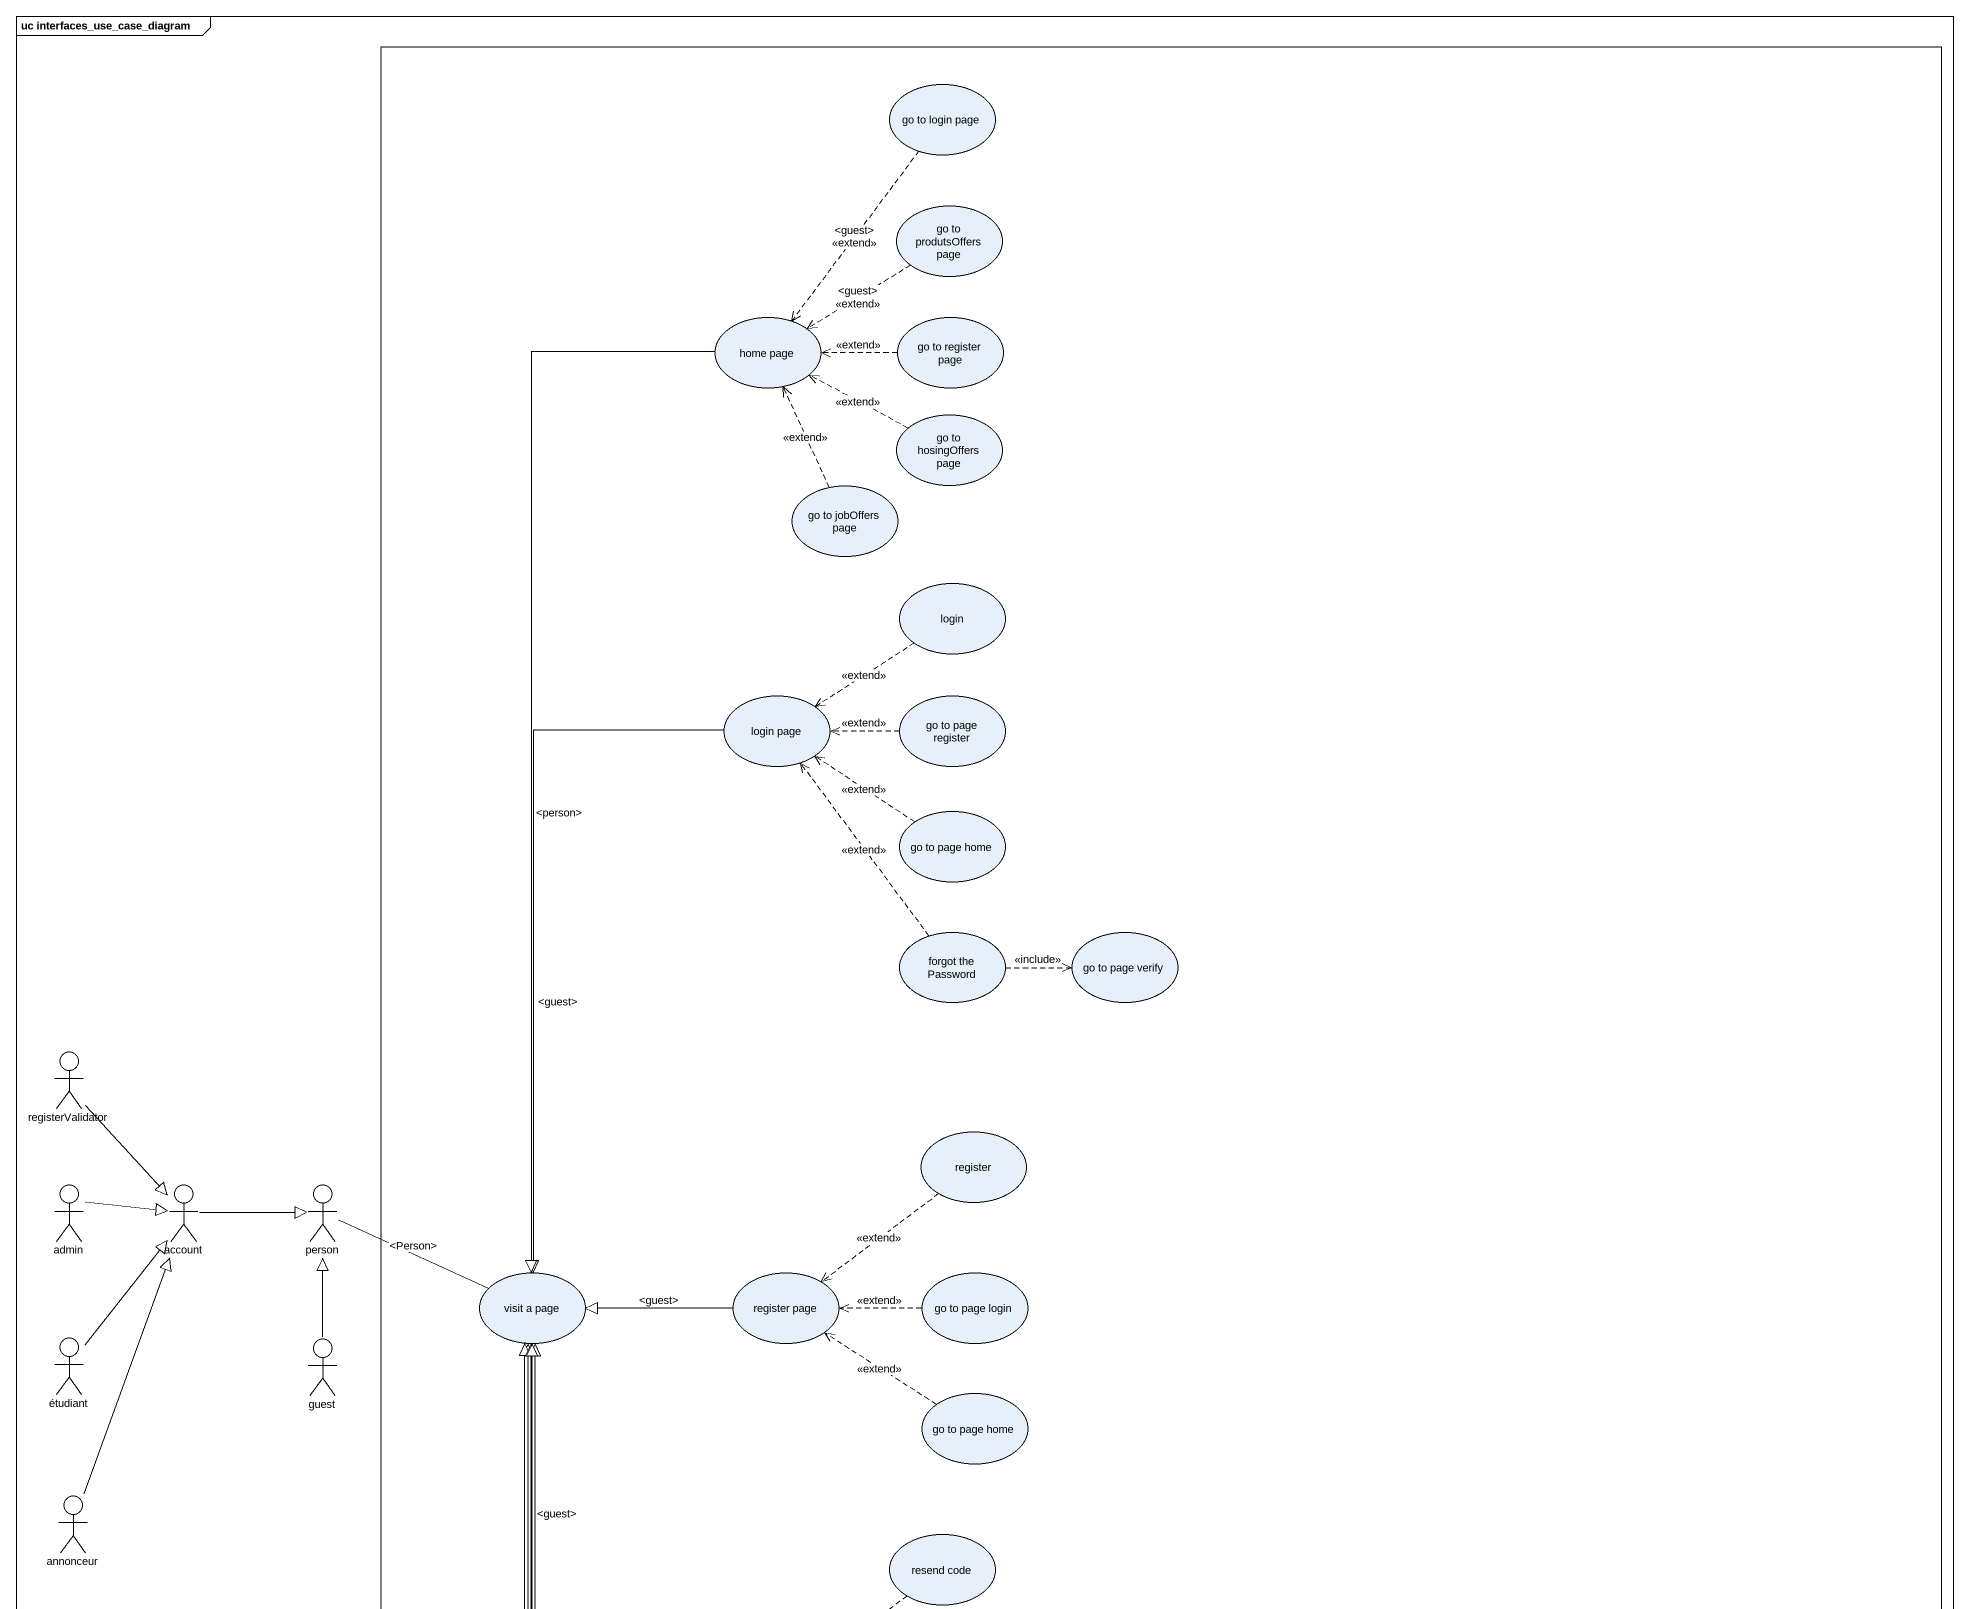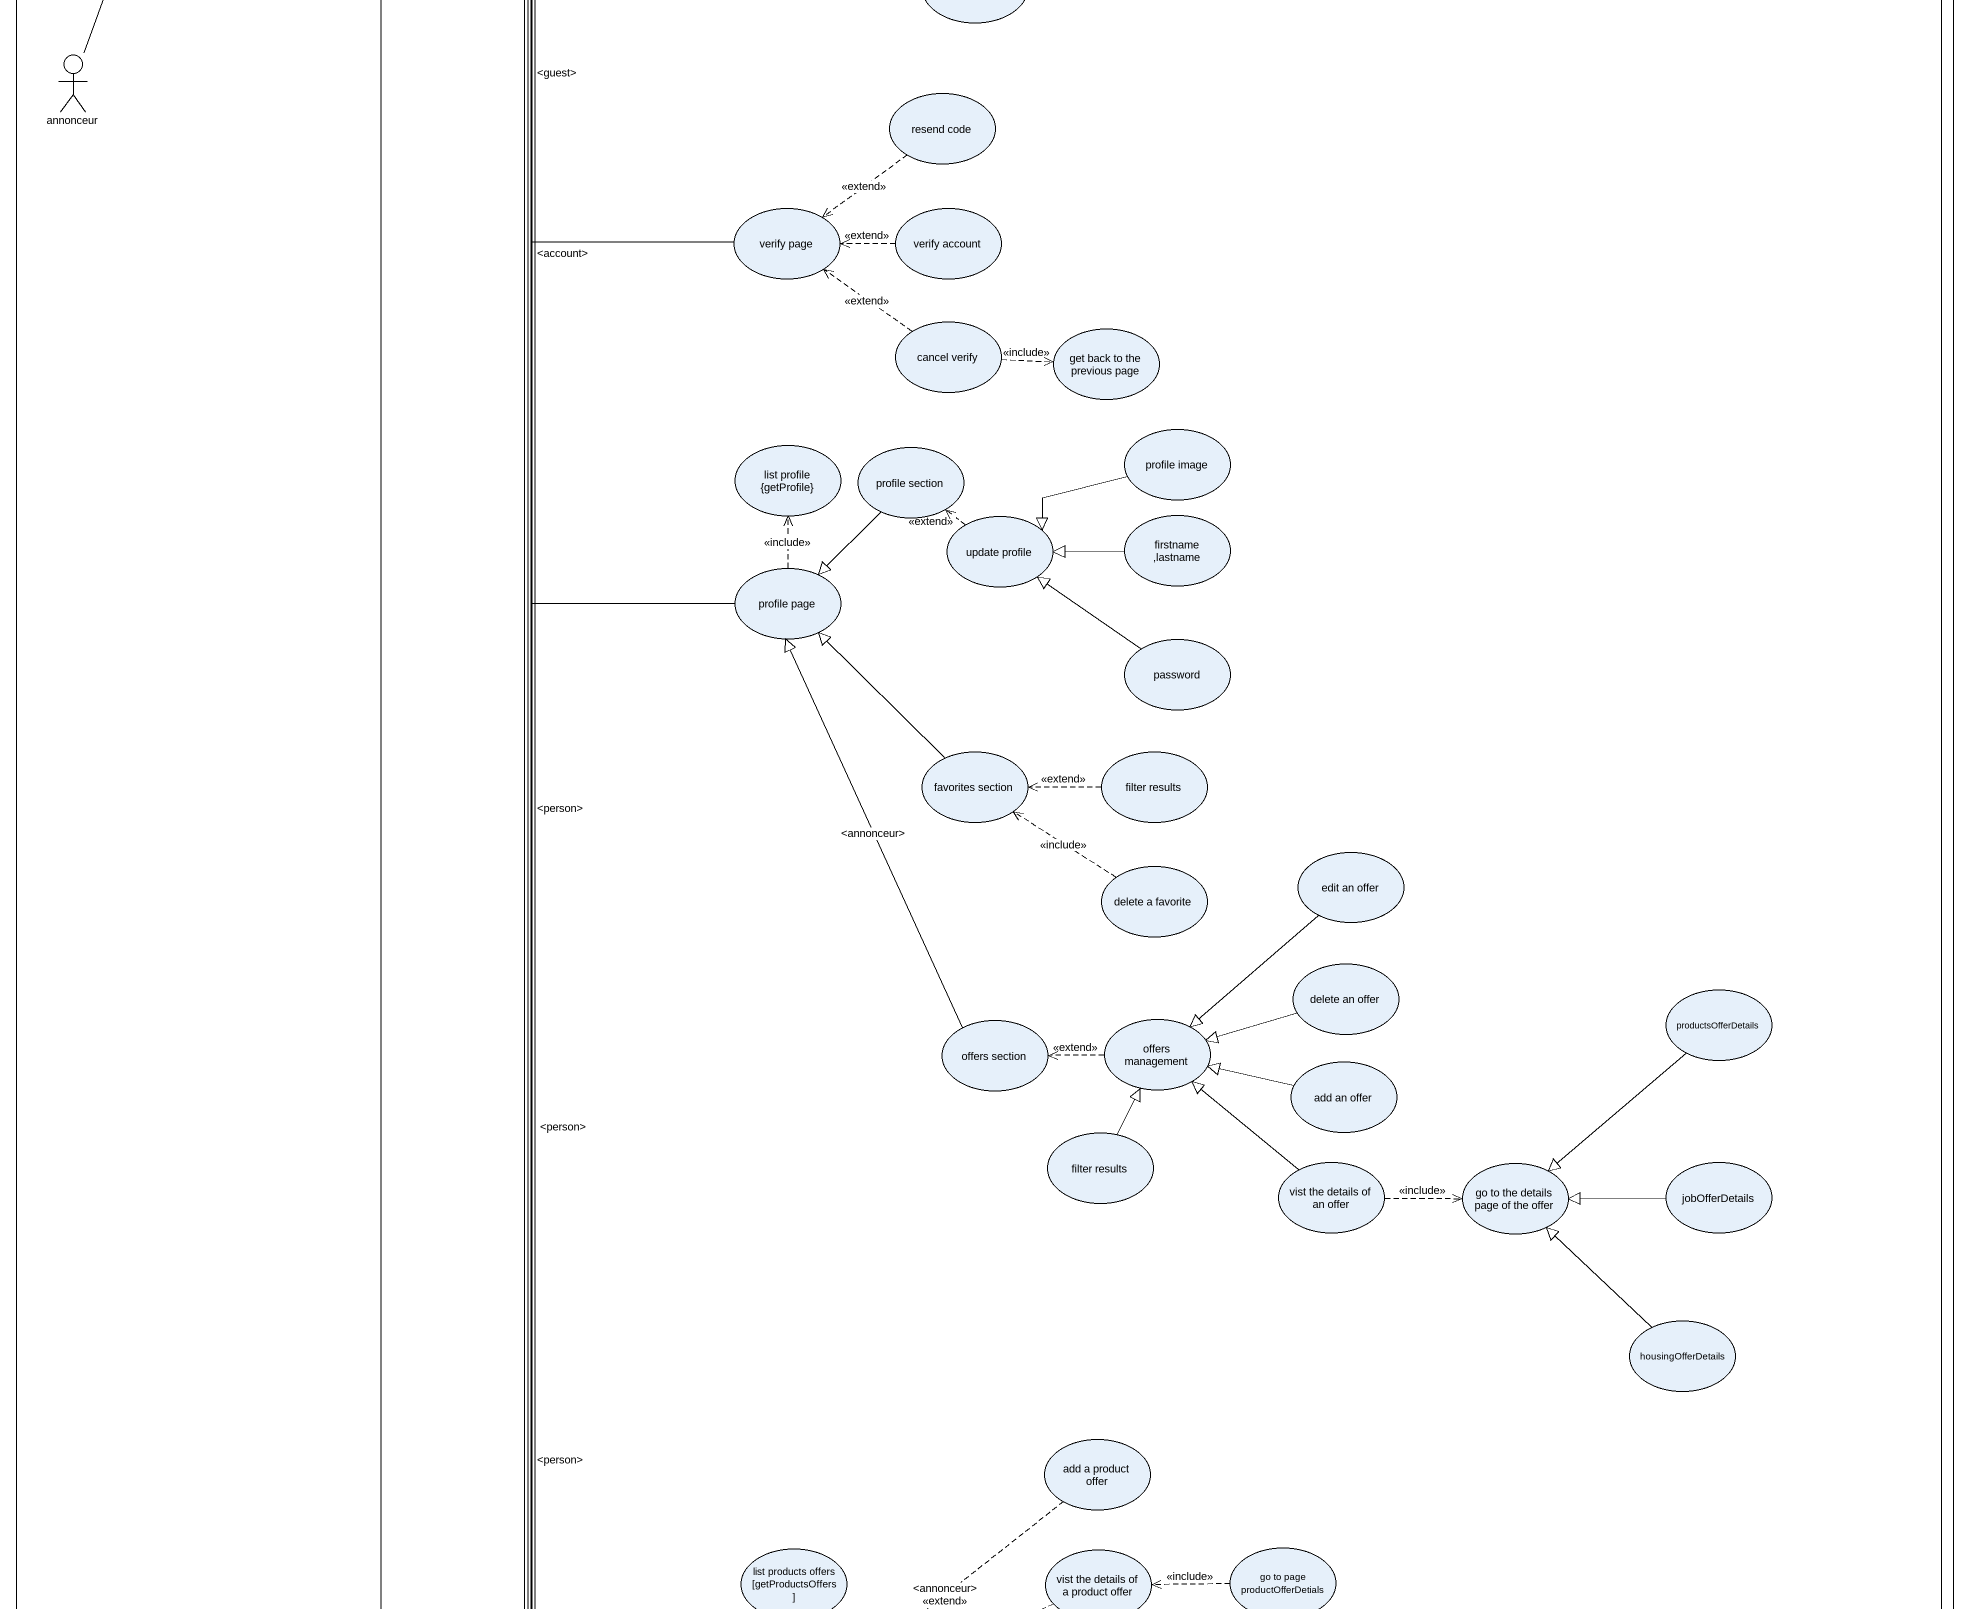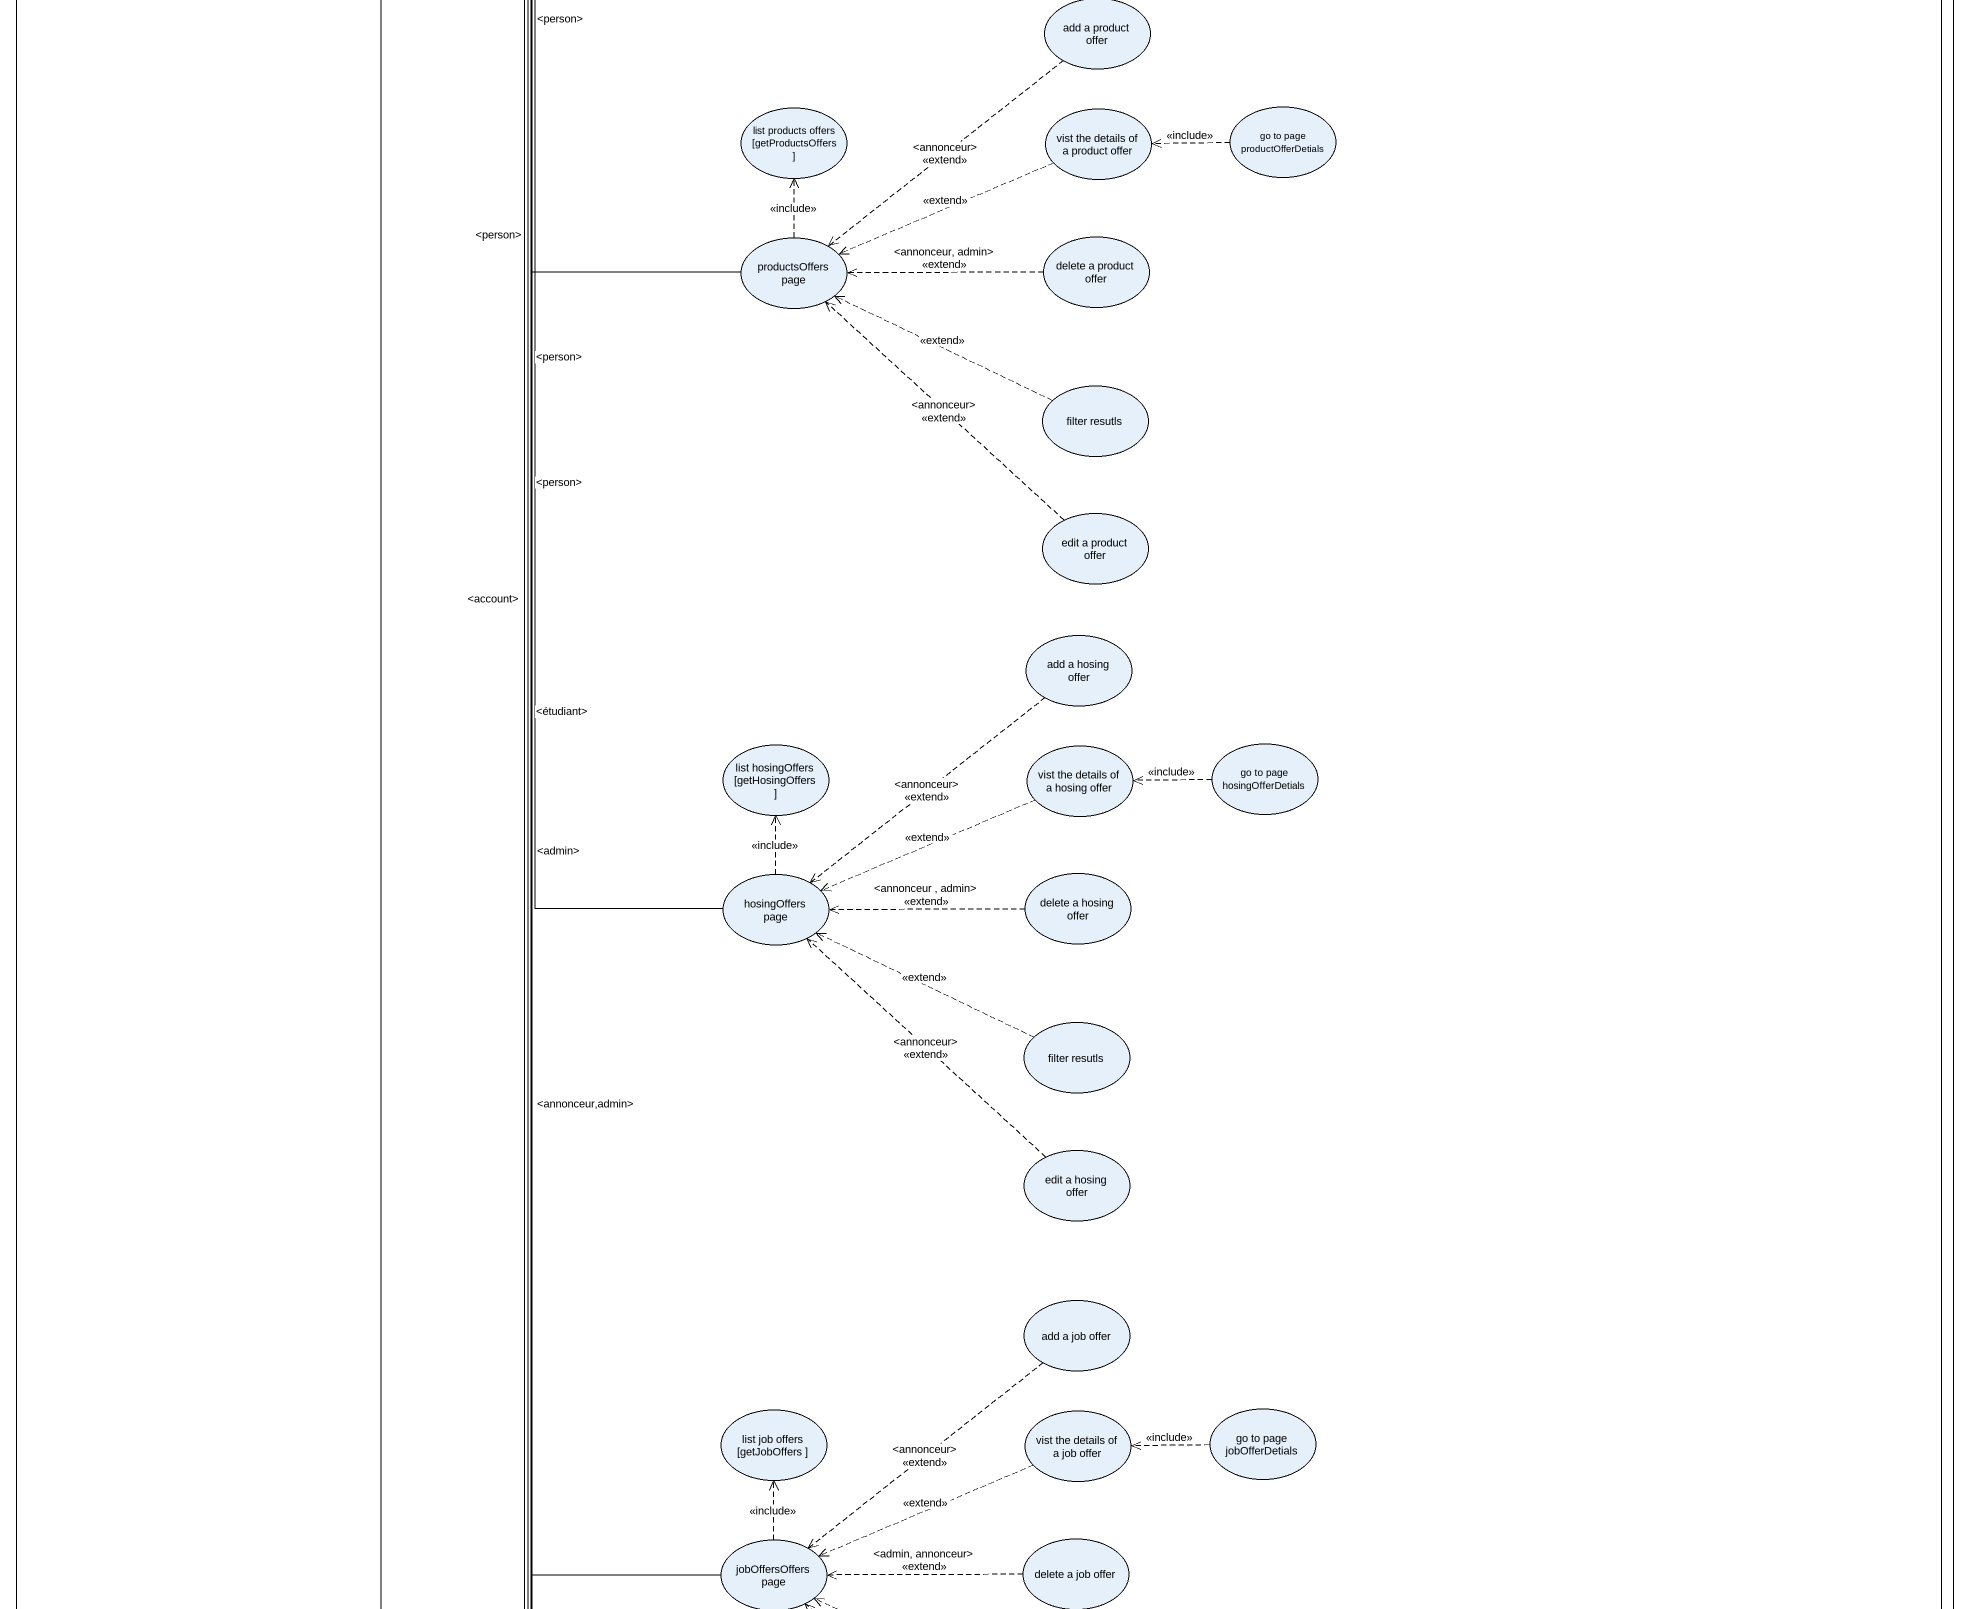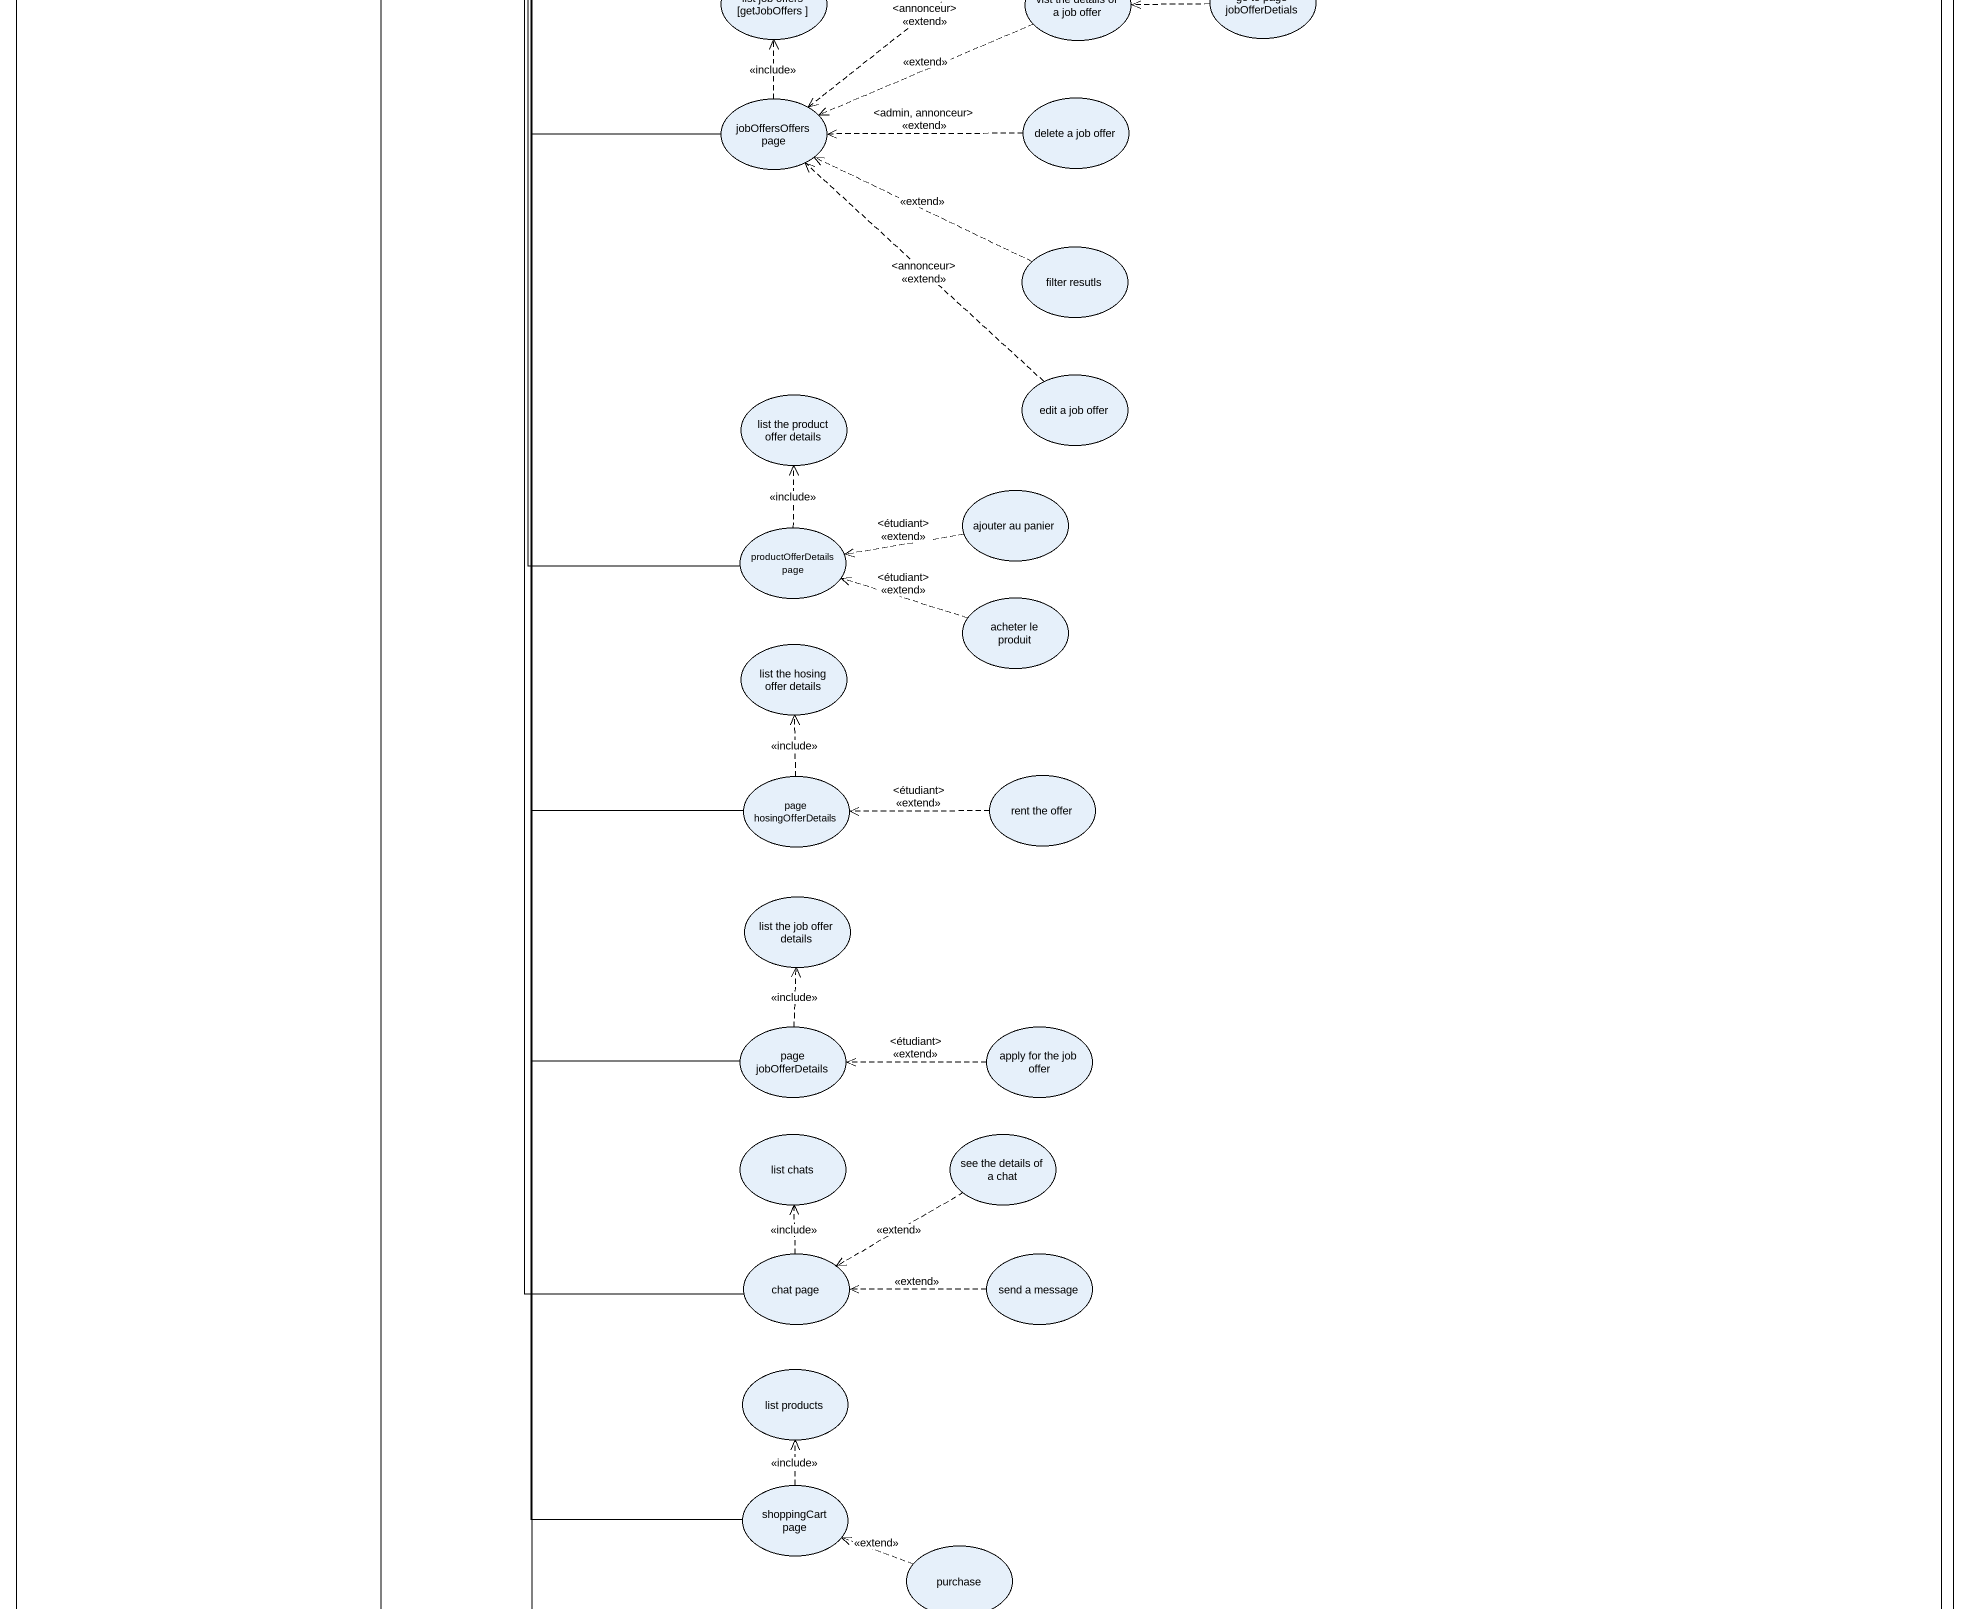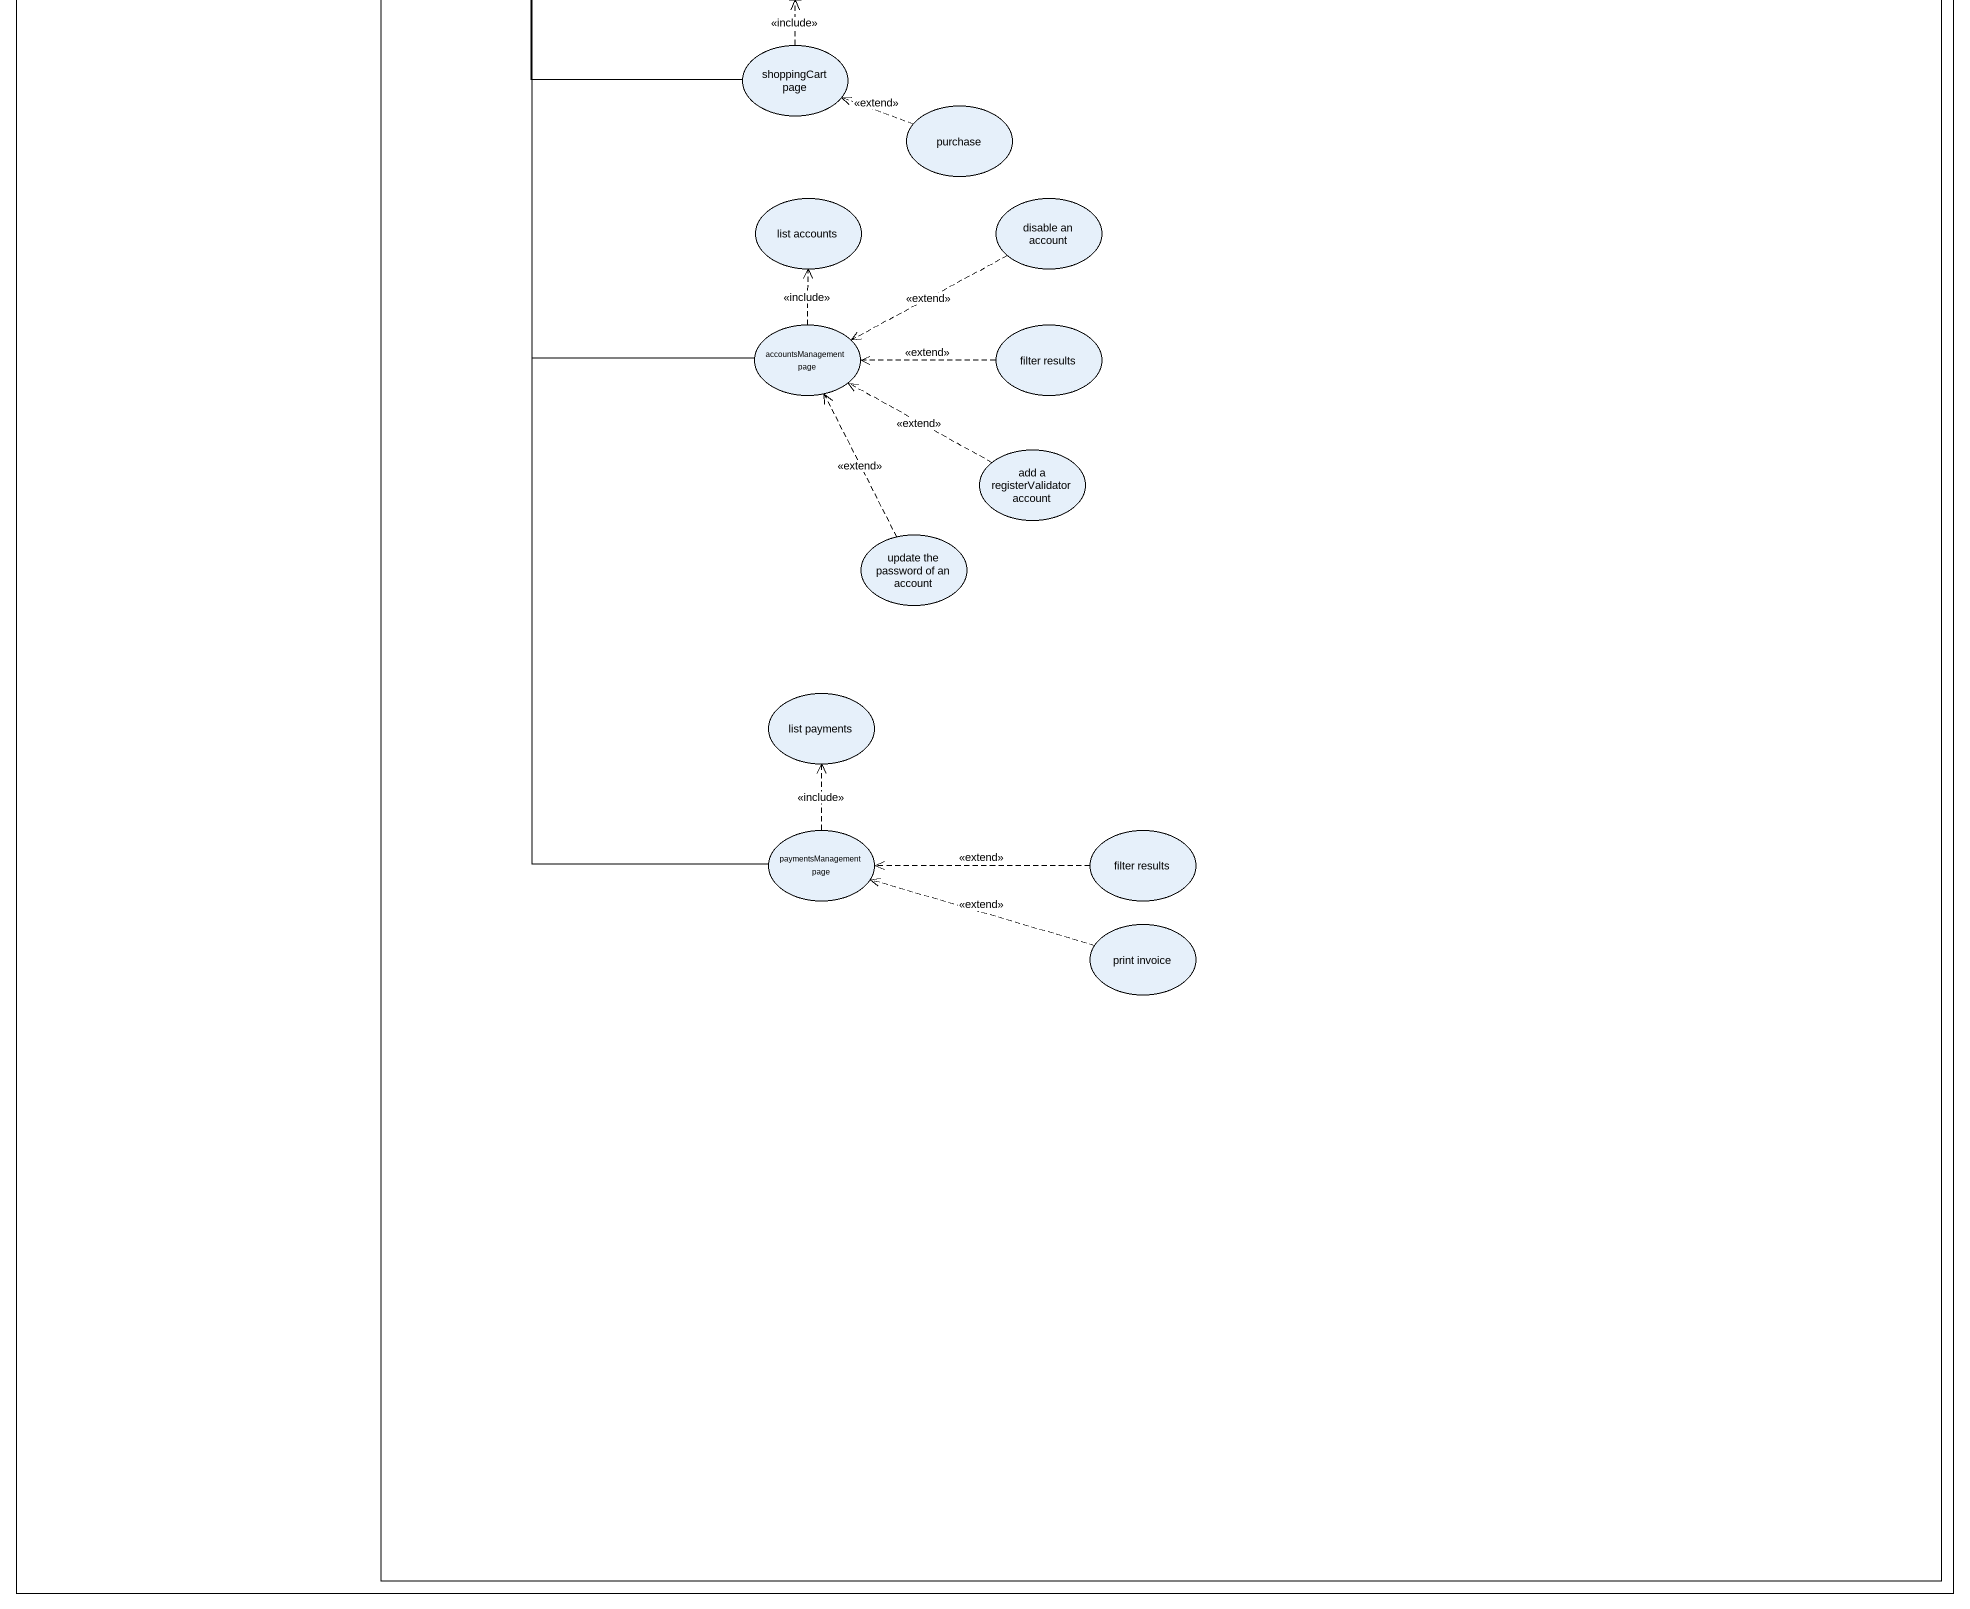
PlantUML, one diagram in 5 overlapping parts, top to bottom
@startuml
mainframe uc interfaces_use_case_diagram
rectangle " " as rectangle1 {
  usecase "go to login page" as go_to_login_page
  usecase "go to produtsOffers page" as go_to_produtsOffers_page
  usecase "home page" as home_page
  usecase "go to register page" as go_to_register_page
  usecase "go to hosingOffers page" as go_to_hosingOffers_page
  usecase "go to jobOffers page" as go_to_jobOffers_page
  usecase login
  usecase "login page" as login_page
  usecase "go to page register" as go_to_page_register
  usecase "go to page home" as go_to_page_home
  usecase "forgot the Password" as forgot_the_Password
  usecase "go to page verify" as go_to_page_verify
  usecase register
  usecase "visit a page" as visit_a_page
  usecase "register page" as register_page
  usecase "go to page login" as go_to_page_login
  usecase "go to page home" as go_to_page_home_2
  usecase "resend code" as resend_code
  usecase "verify page" as verify_page
  usecase "verify account" as verify_account
  usecase "cancel verify" as cancel_verify
  usecase "get back to the previous page" as get_back_to_the_previous
  usecase "list profile {getProfile}" as list_profile_getProfile
  usecase "profile section" as profile_section
  usecase "profile image" as profile_image
  usecase "update profile" as update_profile
  usecase "firstname ,lastname" as firstname_lastname
  usecase "profile page" as profile_page
  usecase password
  usecase "favorites section" as favorites_section
  usecase "filter results" as filter_results
  usecase "delete a favorite" as delete_a_favorite
  usecase "edit an offer" as edit_an_offer
  usecase "delete an offer" as delete_an_offer
  usecase productsOfferDetails
  usecase "offers section" as offers_section
  usecase "offers management" as offers_management
  usecase "add an offer" as add_an_offer
  usecase "filter results" as filter_results_2
  usecase "vist the details of an offer" as vist_the_details_of_an_offer
  usecase "go to the details page of the offer" as go_to_the_details_page_of
  usecase jobOfferDetails
  usecase housingOfferDetails
  usecase "add a product offer" as add_a_product_offer
  usecase "list products offers [getProductsOffers ]" as list_products_offers
  usecase "vist the details of a product offer" as vist_the_details_of_a
  usecase "go to page productOfferDetials" as go_to_page
  usecase "productsOffers page" as productsOffers_page
  usecase "delete a product offer" as delete_a_product_offer
  usecase "filter resutls" as filter_resutls
  usecase "edit a product offer" as edit_a_product_offer
  usecase "add a hosing offer" as add_a_hosing_offer
  usecase "list hosingOffers [getHosingOffers ]" as list_hosingOffers
  usecase "vist the details of a hosing offer" as vist_the_details_of_a_2
  usecase "go to page hosingOfferDetials" as go_to_page_2
  usecase "hosingOffers page" as hosingOffers_page
  usecase "delete a hosing offer" as delete_a_hosing_offer
  usecase "filter resutls" as filter_resutls_2
  usecase "edit a hosing offer" as edit_a_hosing_offer
  usecase "add a job offer" as add_a_job_offer
  usecase "list job offers [getJobOffers ]" as list_job_offers_getJobOffers
  usecase "vist the details of a job offer" as vist_the_details_of_a_job
  usecase "go to page jobOfferDetials" as go_to_page_jobOfferDetials
  usecase "jobOffersOffers page" as jobOffersOffers_page
  usecase "delete a job offer" as delete_a_job_offer
  usecase "filter resutls" as filter_resutls_3
  usecase "list the product offer details" as list_the_product_offer
  usecase "edit a job offer" as edit_a_job_offer
  usecase "ajouter au panier" as ajouter_au_panier
  usecase "productOfferDetails page" as productOfferDetails_page
  usecase "acheter le produit" as acheter_le_produit
  usecase "list the hosing offer details" as list_the_hosing_offer
  usecase "page hosingOfferDetails" as page_hosingOfferDetails
  usecase "rent the offer" as rent_the_offer
  usecase "list the job offer details" as list_the_job_offer_details
  usecase "page jobOfferDetails" as page_jobOfferDetails
  usecase "apply for the job offer" as apply_for_the_job_offer
  usecase "list chats" as list_chats
  usecase "see the details of a chat" as see_the_details_of_a_chat
  usecase "chat page" as chat_page
  usecase "send a message" as send_a_message
  usecase "list products" as list_products
  usecase "shoppingCart page" as shoppingCart_page
  usecase purchase
  usecase "list accounts" as list_accounts
  usecase "disable an account" as disable_an_account
  usecase "accountsManagement page" as accountsManagement_page
  usecase "filter results" as filter_results_3
  usecase "add a registerValidator account" as add_a_registerValidator
  usecase "update the password of an account" as update_the_password_of_an
  usecase "list payments" as list_payments
  usecase "paymentsManagement page" as paymentsManagement_page
  usecase "filter results" as filter_results_4
  usecase "print invoice" as print_invoice
}
actor registerValidator
actor admin
actor account
actor "person" as person_
actor étudiant
actor guest
actor annonceur
go_to_login_page ..> home_page : <guest>\n<<extend>>
go_to_produtsOffers_page ..> home_page : <guest>\n<<extend>>
home_page --|> visit_a_page : <person>
go_to_register_page .left.> home_page : <<extend>>
go_to_hosingOffers_page .left.> home_page : <<extend>>
go_to_jobOffers_page .up.> home_page : <<extend>>
login ..> login_page : <<extend>>
login_page --|> visit_a_page : <guest>
go_to_page_register .left.> login_page : <<extend>>
go_to_page_home .up.> login_page : <<extend>>
forgot_the_Password .up.> login_page : <<extend>>
forgot_the_Password .right.> go_to_page_verify : <<include>>
registerValidator --|> account
register ..> register_page : <<extend>>
admin -right-|> account
account -right-|> person_
person_ -right- visit_a_page : <Person>
register_page -left-|> visit_a_page : <guest>
go_to_page_login .left.> register_page : <<extend>>
étudiant -up-|> account
guest -up-|> person_
go_to_page_home_2 .up.> register_page : <<extend>>
annonceur -up-|> account
resend_code ..> verify_page : <<extend>>
verify_page -up-|> visit_a_page : <guest>
verify_account .left.> verify_page : <<extend>>
cancel_verify .up.> verify_page : <<extend>>
cancel_verify .right.> get_back_to_the_previous : <<include>>
profile_section --|> profile_page
profile_image -left-|> update_profile
update_profile .up.> profile_section : <<extend>>
firstname_lastname -left-|> update_profile
profile_page -up-|> visit_a_page : <account>
profile_page .up.> list_profile_getProfile : <<include>>
password -up-|> update_profile
favorites_section -up-|> profile_page
filter_results .left.> favorites_section : <<extend>>
delete_a_favorite .up.> favorites_section : <<include>>
edit_an_offer --|> offers_management
delete_an_offer -left-|> offers_management
productsOfferDetails --|> go_to_the_details_page_of
offers_section -up-|> profile_page : <annonceur>
offers_management .left.> offers_section : <<extend>>
add_an_offer -left-|> offers_management
filter_results_2 -up-|> offers_management
vist_the_details_of_an_offer -up-|> offers_management
vist_the_details_of_an_offer .right.> go_to_the_details_page_of : <<include>>
jobOfferDetails -left-|> go_to_the_details_page_of
housingOfferDetails -up-|> go_to_the_details_page_of
add_a_product_offer ..> productsOffers_page : <annonceur>\n<<extend>>
vist_the_details_of_a .left.> productsOffers_page : <<extend>>
go_to_page .left.> vist_the_details_of_a : <<include>>
productsOffers_page -up-|> visit_a_page : <person>
productsOffers_page .up.> list_products_offers : <<include>>
delete_a_product_offer .left.> productsOffers_page : <annonceur, admin>\n<<extend>>
filter_resutls .left.> productsOffers_page : <<extend>>
edit_a_product_offer .up.> productsOffers_page : <annonceur>\n<<extend>>
add_a_hosing_offer ..> hosingOffers_page : <annonceur>\n<<extend>>
vist_the_details_of_a_2 .left.> hosingOffers_page : <<extend>>
go_to_page_2 .left.> vist_the_details_of_a_2 : <<include>>
hosingOffers_page -up-|> visit_a_page : <person>
hosingOffers_page .up.> list_hosingOffers : <<include>>
delete_a_hosing_offer .left.> hosingOffers_page : <annonceur , admin>\n<<extend>>
filter_resutls_2 .left.> hosingOffers_page : <<extend>>
edit_a_hosing_offer .up.> hosingOffers_page : <annonceur>\n<<extend>>
add_a_job_offer ..> jobOffersOffers_page : <annonceur>\n<<extend>>
vist_the_details_of_a_job .left.> jobOffersOffers_page : <<extend>>
go_to_page_jobOfferDetials .left.> vist_the_details_of_a_job : <<include>>
jobOffersOffers_page -up-|> visit_a_page : <person>
jobOffersOffers_page .up.> list_job_offers_getJobOffers : <<include>>
delete_a_job_offer .left.> jobOffersOffers_page : <admin, annonceur>\n<<extend>>
filter_resutls_3 .left.> jobOffersOffers_page : <<extend>>
edit_a_job_offer .up.> jobOffersOffers_page : <annonceur>\n<<extend>>
ajouter_au_panier .left.> productOfferDetails_page : <étudiant>\n<<extend>>
productOfferDetails_page -up-|> visit_a_page : <person>
productOfferDetails_page .up.> list_the_product_offer : <<include>>
acheter_le_produit .left.> productOfferDetails_page : <étudiant>\n<<extend>>
page_hosingOfferDetails -up-|> visit_a_page : <person>
page_hosingOfferDetails .up.> list_the_hosing_offer : <<include>>
rent_the_offer .left.> page_hosingOfferDetails : <étudiant>\n<<extend>>
page_jobOfferDetails -up-|> visit_a_page : <person>
page_jobOfferDetails .up.> list_the_job_offer_details : <<include>>
apply_for_the_job_offer .left.> page_jobOfferDetails : <étudiant>\n<<extend>>
see_the_details_of_a_chat .left.> chat_page : <<extend>>
chat_page -up-|> visit_a_page : <account>
chat_page .up.> list_chats : <<include>>
send_a_message .left.> chat_page : <<extend>>
shoppingCart_page -up-|> visit_a_page : <étudiant>
shoppingCart_page .up.> list_products : <<include>>
purchase .left.> shoppingCart_page : <<extend>>
disable_an_account .left.> accountsManagement_page : <<extend>>
accountsManagement_page -up-|> visit_a_page : <admin>
accountsManagement_page .up.> list_accounts : <<include>>
filter_results_3 .left.> accountsManagement_page : <<extend>>
add_a_registerValidator .left.> accountsManagement_page : <<extend>>
update_the_password_of_an .up.> accountsManagement_page : <<extend>>
paymentsManagement_page -up-|> visit_a_page : <annonceur,admin>
paymentsManagement_page .up.> list_payments : <<include>>
filter_results_4 .left.> paymentsManagement_page : <<extend>>
print_invoice .left.> paymentsManagement_page : <<extend>>
@enduml
